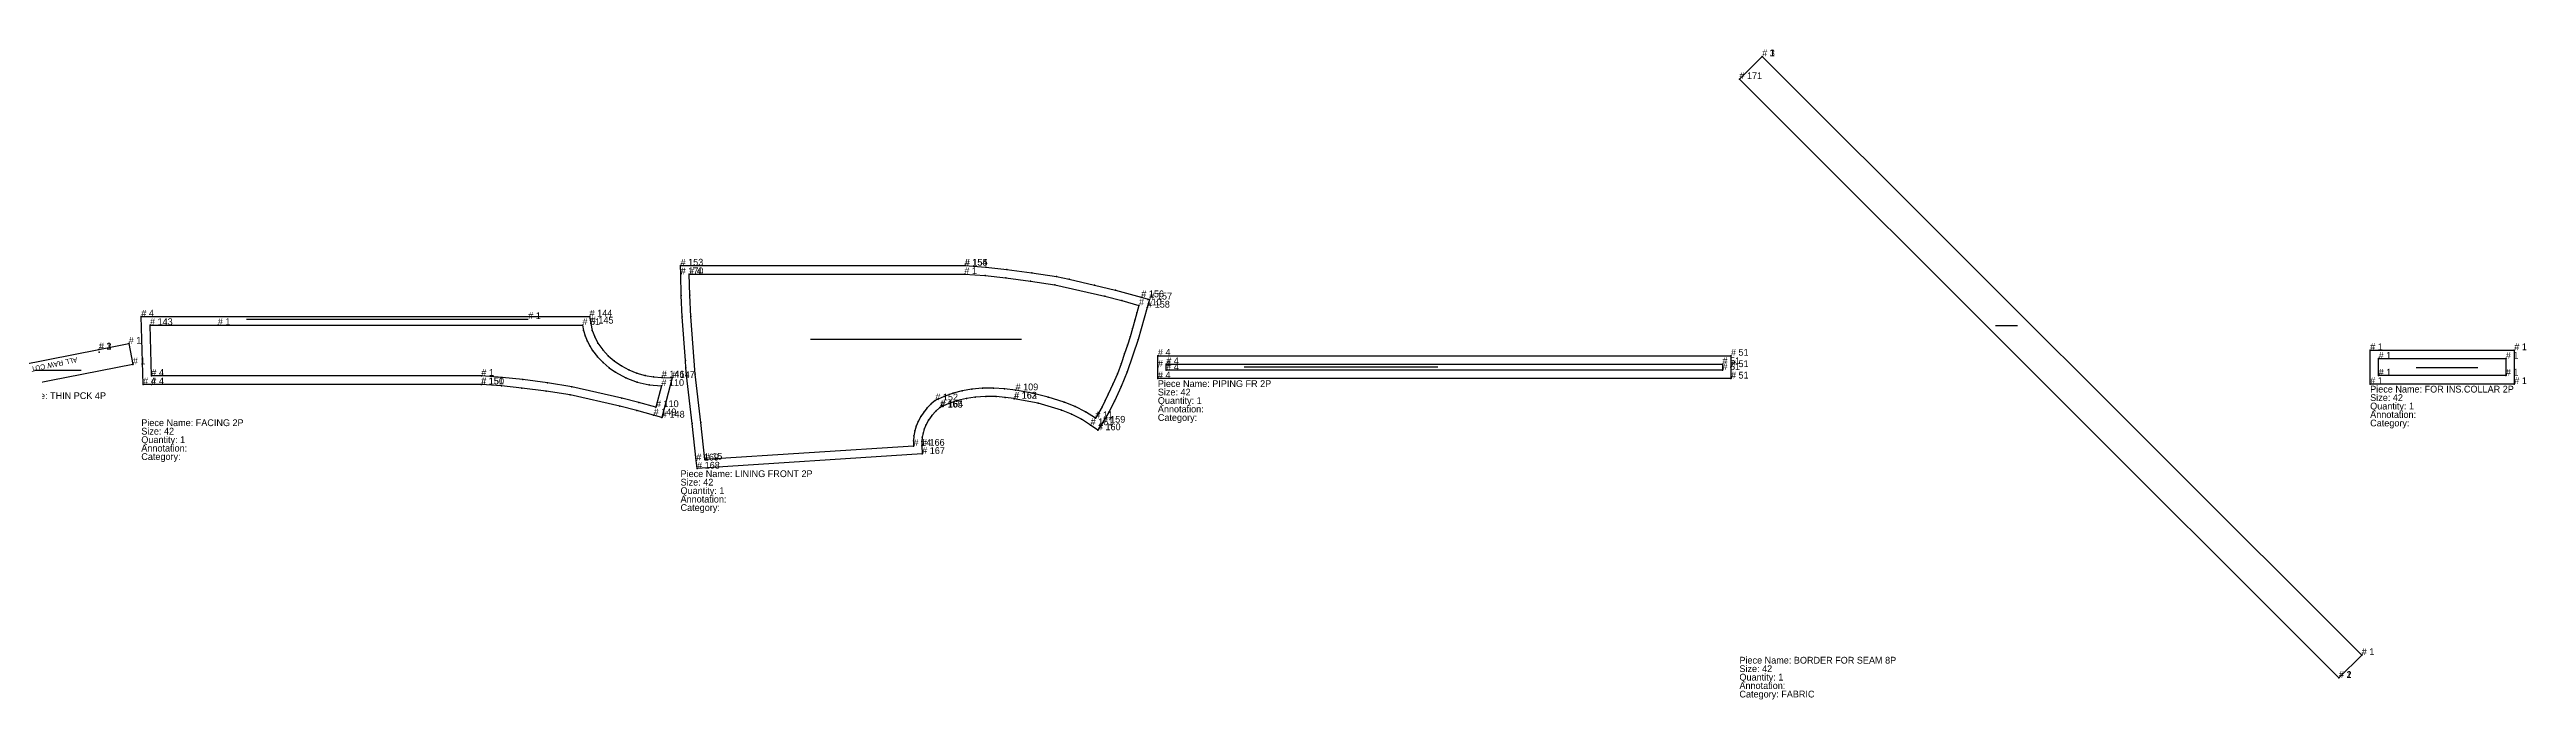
# Model space of a CAD drawing. Extents: x -10 to 5914, y -457 to 413.
# Drawn here: x 2992 to 5914, y -393 to 375 of the extents above; entities that cross this region are included whole.
import ezdxf

# ---------------------------------------------------------------- set-up
doc = ezdxf.new("R2010")
doc.units = 0

# ---------------------------------------------------------------- blocks, each defined once
blk = doc.blocks.new('THIN_PCK_4P-S_42')
at = {"layer": '1'}
blk.add_lwpolyline([(-202.4811, 210.334), (-359.466, 179.4181), (-364.2959, 203.947), (-242.5069, 227.931), (-207.311, 234.8619)], close=True, dxfattribs=at)
at = {"layer": '13'}
blk.add_point((-242.028, 224.97), dxfattribs=at)
at = {"layer": '14'}
blk.add_lwpolyline([(-202.481, 210.334), (-359.466, 179.418), (-364.296, 203.947), (-242.507, 227.931), (-207.311, 234.862)], close=True, dxfattribs=at)
at = {"layer": '2'}
for p in [(-207.311, 234.862), (-207.311, 234.8619), (-202.4811, 210.334), (-202.481, 210.334), (-364.296, 203.947), (-364.2959, 203.947), (-359.466, 179.4181), (-359.466, 179.418)]:
    blk.add_point(p, dxfattribs=at)
at = {"layer": '3'}
for p in [(-242.507, 227.931), (-242.5069, 227.931)]:
    blk.add_point(p, dxfattribs=at)
at = {"layer": '7'}
blk.add_line((-318.517, 203.628), (-263.351, 203.628), dxfattribs=at)
at = {"layer": '1'}
for s, p in [('# 3', (-242.5069, 227.931)), ('# 1', (-207.311, 234.8619)), ('# 124', (-364.2959, 203.947)), ('# 1', (-202.4811, 210.334)), ('Piece Name: THIN PCK 4P', (-364.2961, 169.4184)), ('# 142', (-359.466, 179.4181)), ('Annotation: ', (-364.2961, 139.4184)), ('Size: 42', (-364.2961, 159.4184)), ('Quantity: 1', (-364.2961, 149.4184)), ('Category: ', (-364.2961, 129.4184))]:
    blk.add_text(s, height=8, dxfattribs=at).set_placement(p)
at = {"layer": '14'}
for s, p in [('# 1', (-242.507, 227.931)), ('# 1', (-207.311, 234.862)), ('# 124', (-364.296, 203.947)), ('# 1', (-202.481, 210.334)), ('# 124', (-359.466, 179.418))]:
    blk.add_text(s, height=8, dxfattribs=at).set_placement(p)
at = {"layer": '19'}
blk.add_text('ALL RAW CUT', height=6, rotation=-167.9884, dxfattribs=at).set_placement((-268.5664, 219.0463))
at = {"layer": '2'}
for s, p in [('# 1', (-207.311, 234.862)), ('# 1', (-207.311, 234.8619)), ('# 124', (-364.296, 203.947)), ('# 124', (-364.2959, 203.947)), ('# 1', (-202.4811, 210.334)), ('# 1', (-202.481, 210.334)), ('# 142', (-359.466, 179.4181)), ('# 124', (-359.466, 179.418))]:
    blk.add_text(s, height=8, dxfattribs=at).set_placement(p)
at = {"layer": '3'}
for s, p in [('# 1', (-242.507, 227.931)), ('# 3', (-242.5069, 227.931))]:
    blk.add_text(s, height=8, dxfattribs=at).set_placement(p)
blk = doc.blocks.new('FACING_2P-S_42')
at = {"layer": '1'}
blk.add_lwpolyline([(15.856, 381.236), (17.342, 373.015), (19.124, 364.935), (21.961, 357.163), (25.8, 349.844), (31.392, 342.119), (37.821, 335.087), (44.984, 328.834), (53.394, 323.096), (62.328, 318.262), (71.736, 314.458), (81.32, 311.762), (91.114, 310.043), (101.004, 309.306), (113.201, 308.79), (101.303, 261.907), (91.476, 264.706), (71.601, 270.249), (51.656, 275.339), (-6.909, 288.655), (-35.391, 293.111), (-63.928, 296.872), (-87.826, 299.383), (-111.745, 301.212), (-112.099, 301.236), (-500.962, 301.237), (-510.695, 301.237), (-512.859, 381.237)], close=True, dxfattribs=at)
at = {"layer": '14'}
blk.add_lwpolyline([(7.502, 371.236), (8.78, 364.831), (10.64, 358.571), (13.067, 352.508), (16.041, 346.693), (19.537, 341.176), (25.288, 333.792), (31.749, 327.02), (38.856, 320.928), (46.536, 315.578), (58.792, 308.866), (71.86, 303.919), (86.067, 300.658), (100.581, 299.314), (94.215, 274.324), (74.159, 279.916), (53.984, 285.064), (-5.052, 298.484), (-33.849, 302.993), (-62.747, 306.802), (-87.219, 309.371), (-111.756, 311.236), (-500.962, 311.237), (-502.585, 371.237), (-422.61, 371.236)], close=True, dxfattribs=at)
at = {"layer": '2'}
for p in [(-512.859, 381.237), (15.856, 381.236), (-502.585, 371.237), (7.502, 371.236), (-510.695, 301.237), (-500.962, 311.237), (-112.099, 301.236), (-111.756, 311.236), (-5.052, 298.484), (100.581, 299.314), (113.201, 308.79), (-6.909, 288.655), (94.215, 274.324), (101.303, 261.907)]:
    blk.add_point(p, dxfattribs=at)
at = {"layer": '3'}
for p in [(-422.61, 371.236), (8.78, 364.831), (10.64, 358.571), (13.067, 352.508), (17.342, 373.015), (19.124, 364.935), (21.961, 357.163), (16.041, 346.693), (19.537, 341.176), (25.288, 333.792), (25.8, 349.844), (31.392, 342.119), (31.749, 327.02), (37.821, 335.087), (44.984, 328.834), (53.394, 323.096), (-500.962, 301.237), (-111.745, 301.212), (-87.826, 299.383), (-87.219, 309.371), (-63.928, 296.872), (-62.747, 306.802), (-35.391, 293.111), (-33.849, 302.993), (38.856, 320.928), (46.536, 315.578), (58.792, 308.866), (62.328, 318.262), (71.736, 314.458), (71.86, 303.919), (81.32, 311.762), (86.067, 300.658), (91.114, 310.043), (101.004, 309.306), (51.656, 275.339), (53.984, 285.064), (71.601, 270.249), (74.159, 279.916), (91.476, 264.706)]:
    blk.add_point(p, dxfattribs=at)
at = {"layer": '4'}
blk.add_point((-111.745, 301.212, 10), dxfattribs=at)
at = {"layer": '7'}
blk.add_line((-388.733, 378.236), (-56.51, 378.236), dxfattribs=at)
at = {"layer": '1'}
for s, p in [('# 4', (-512.859, 381.237)), ('# 144', (15.856, 381.236)), ('# 145', (17.342, 373.015)), ('# 4', (-510.695, 301.237)), ('# 4', (-500.962, 301.237)), ('# 151', (-112.099, 301.236)), ('# 150', (-111.745, 301.212)), ('# 146', (101.004, 309.306)), ('# 147', (113.201, 308.79)), ('# 149', (91.476, 264.706)), ('# 148', (101.303, 261.907)), ('Size: 42', (-512.8588, 241.9073)), ('Quantity: 1', (-512.8588, 231.9073)), ('Piece Name: FACING 2P', (-512.8588, 251.9073)), ('Annotation: ', (-512.8588, 221.9073)), ('Category: ', (-512.8588, 211.9073))]:
    blk.add_text(s, height=8, dxfattribs=at).set_placement(p)
at = {"layer": '14'}
for s, p in [('# 143', (-502.585, 371.237)), ('# 1', (-422.61, 371.236)), ('# 51', (7.502, 371.236)), ('# 4', (-500.962, 311.237)), ('# 1', (-111.756, 311.236)), ('# 110', (100.581, 299.314)), ('# 110', (94.215, 274.324))]:
    blk.add_text(s, height=8, dxfattribs=at).set_placement(p)
at = {"layer": '2'}
for s, p in [('# 4', (-512.859, 381.237)), ('# 144', (15.856, 381.236)), ('# 143', (-502.585, 371.237)), ('# 51', (7.502, 371.236)), ('# 4', (-510.695, 301.237)), ('# 4', (-500.962, 311.237)), ('# 151', (-112.099, 301.236)), ('# 1', (-111.756, 311.236)), ('# 110', (100.581, 299.314)), ('# 147', (113.201, 308.79)), ('# 110', (94.215, 274.324)), ('# 148', (101.303, 261.907))]:
    blk.add_text(s, height=8, dxfattribs=at).set_placement(p)
at = {"layer": '3'}
for s, p in [('# 145', (17.342, 373.015)), ('# 1', (-422.61, 371.236)), ('# 4', (-500.962, 301.237)), ('# 150', (-111.745, 301.212)), ('# 146', (101.004, 309.306)), ('# 149', (91.476, 264.706))]:
    blk.add_text(s, height=8, dxfattribs=at).set_placement(p)
at = {"layer": '4'}
blk.add_text('# 150', height=8, dxfattribs=at).set_placement((-111.745, 301.212))
at = {"layer": '7'}
blk.add_text('# 1', height=8, dxfattribs=at).set_placement((-56.51, 378.236))
blk = doc.blocks.new('LINING_FRONT_2P-S_42')
at = {"layer": '1'}
blk.add_lwpolyline([(-446.503, 321.236), (-111.412, 321.233), (-111.069, 321.21), (-86.284, 319.33), (-61.565, 316.735), (-32.329, 312.88), (-3.197, 308.314), (11.925, 305.066), (41.634, 298.311), (66.62, 292.218), (96.958, 283.901), (106.466, 281.177), (103.847, 271.639), (93.283, 234.172), (80.333, 195.756), (73.2, 178.328), (65.248, 161.264), (58.656, 148.303), (51.308, 135.751), (45.785, 126.841), (37.145, 132.779), (26.252, 139.791), (14.751, 145.763), (2.741, 150.638), (-24.728, 158.754), (-52.873, 164.111), (-53.144, 164.16), (-63.729, 165.684), (-74.391, 166.543), (-86.608, 166.632), (-98.798, 165.795), (-109.324, 164.249), (-119.674, 161.788), (-129.907, 158.346), (-139.783, 153.993), (-140.531, 153.631), (-145.536, 149.188), (-150.004, 144.206), (-153.878, 138.748), (-157.102, 132.894), (-159.011, 128.244), (-160.456, 123.442), (-161.4, 118.515), (-161.813, 113.517), (-161.758, 108.499), (-161.456, 98.838), (-426.999, 81.49), (-427.985, 91.073), (-432.619, 134.717), (-439.33, 191.847), (-440.078, 200.514), (-440.827, 209.181), (-444.456, 260.767), (-445.649, 285.891), (-446.296, 311.033)], close=True, dxfattribs=at)
at = {"layer": '14'}
blk.add_lwpolyline([(-436.298, 311.236), (-111.755, 311.239), (-87.219, 309.374), (-62.746, 306.805), (-33.848, 302.996), (-5.051, 298.487), (53.985, 285.068), (74.156, 279.906), (94.204, 274.287), (91.854, 265.628), (89.503, 256.969), (86.721, 247.036), (83.74, 237.16), (80.563, 227.345), (77.19, 217.596), (73.197, 205.402), (68.696, 193.386), (63.565, 181.247), (57.942, 169.328), (54.475, 161.924), (50.749, 154.648), (46.904, 147.761), (42.809, 141.02), (31.172, 148.498), (18.893, 154.865), (6.076, 160.067), (-12.759, 165.953), (-31.935, 170.606), (-51.373, 174.007), (-64.225, 175.818), (-77.177, 176.65), (-90.155, 176.499), (-103.085, 175.365), (-114.209, 173.465), (-125.125, 170.602), (-135.749, 166.795), (-146, 162.076), (-150.923, 157.901), (-155.436, 153.285), (-159.497, 148.267), (-163.072, 142.892), (-166.13, 137.207), (-168.424, 131.692), (-170.148, 125.973), (-171.284, 120.109), (-171.821, 114.16), (-171.753, 108.187), (-418.038, 92.097), (-422.684, 135.86), (-429.383, 192.872), (-434.47, 261.295), (-435.656, 286.255)], close=True, dxfattribs=at)
at = {"layer": '2'}
for p in [(-446.503, 321.236), (-436.298, 311.236), (-111.755, 311.239), (-111.412, 321.233), (-5.051, 298.487), (94.204, 274.287), (106.466, 281.177), (-140.531, 153.631), (42.809, 141.02), (45.785, 126.841), (-418.038, 92.097), (-171.753, 108.187), (-161.456, 98.838), (-426.999, 81.49)]:
    blk.add_point(p, dxfattribs=at)
at = {"layer": '3'}
for p in [(-446.296, 311.033), (-111.069, 321.21), (-87.219, 309.374), (-86.284, 319.33), (-62.746, 306.805), (-61.565, 316.735), (-33.848, 302.996), (-32.329, 312.88), (-3.197, 308.314), (11.925, 305.066), (41.634, 298.311), (66.62, 292.218), (-445.649, 285.891), (-435.656, 286.255), (53.985, 285.068), (74.156, 279.906), (91.854, 265.628), (96.958, 283.901), (103.847, 271.639), (-444.456, 260.767), (-434.47, 261.295), (83.74, 237.16), (86.721, 247.036), (89.503, 256.969), (93.283, 234.172), (-440.827, 209.181), (73.197, 205.402), (77.19, 217.596), (80.563, 227.345), (-440.078, 200.514), (-439.33, 191.847), (-429.383, 192.872), (-103.085, 175.365), (-90.155, 176.499), (-77.177, 176.65), (-64.225, 175.818), (63.565, 181.247), (68.696, 193.386), (73.2, 178.328), (80.333, 195.756), (-159.497, 148.267), (-155.436, 153.285), (-150.923, 157.901), (-146, 162.076), (-145.536, 149.188), (-139.783, 153.993), (-135.749, 166.795), (-129.907, 158.346), (-125.125, 170.602), (-119.674, 161.788), (-114.209, 173.465), (-109.324, 164.249), (-98.798, 165.795), (-86.608, 166.632), (-74.391, 166.543), (-63.729, 165.684), (-53.144, 164.16), (-52.873, 164.111), (-51.373, 174.007), (-31.935, 170.606), (-24.728, 158.754), (-12.759, 165.953), (2.741, 150.638), (6.076, 160.067), (18.893, 154.865), (31.172, 148.498), (46.904, 147.761), (50.749, 154.648), (54.475, 161.924), (57.942, 169.328), (58.656, 148.303), (65.248, 161.264), (-432.619, 134.717), (-422.684, 135.86), (-171.284, 120.109), (-170.148, 125.973), (-168.424, 131.692), (-166.13, 137.207), (-163.072, 142.892), (-161.4, 118.515), (-160.456, 123.442), (-159.011, 128.244), (-157.102, 132.894), (-153.878, 138.748), (-150.004, 144.206), (14.751, 145.763), (26.252, 139.791), (37.145, 132.779), (51.308, 135.751), (-427.985, 91.073), (-171.821, 114.16), (-161.813, 113.517), (-161.758, 108.499)]:
    blk.add_point(p, dxfattribs=at)
at = {"layer": '4'}
for p in [(-111.069, 321.21, 10), (-139.783, 153.993, 10), (-53.144, 164.16, 10)]:
    blk.add_point(p, dxfattribs=at)
at = {"layer": '7'}
blk.add_line((-293.085, 234.206), (-44.269, 234.206), dxfattribs=at)
at = {"layer": '1'}
for s, p in [('# 153', (-446.503, 321.236)), ('# 154', (-111.412, 321.233)), ('# 155', (-111.069, 321.21)), ('# 170', (-446.296, 311.033)), ('# 156', (96.958, 283.901)), ('# 158', (103.847, 271.639)), ('# 157', (106.466, 281.177)), ('# 165', (-140.531, 153.631)), ('# 164', (-139.783, 153.993)), ('# 163', (-53.144, 164.16)), ('# 162', (-52.873, 164.111)), ('# 161', (37.145, 132.779)), ('# 160', (45.785, 126.841)), ('# 159', (51.308, 135.751)), ('# 169', (-427.985, 91.073)), ('# 168', (-426.999, 81.49)), ('# 166', (-161.758, 108.499)), ('# 167', (-161.456, 98.838)), ('Size: 42', (-446.503, 61.49)), ('Quantity: 1', (-446.503, 51.49)), ('Piece Name: LINING FRONT 2P', (-446.503, 71.49)), ('Annotation: ', (-446.503, 41.49)), ('Category: ', (-446.503, 31.49))]:
    blk.add_text(s, height=8, dxfattribs=at).set_placement(p)
at = {"layer": '14'}
for s, p in [('# 4', (-436.298, 311.236)), ('# 1', (-111.755, 311.239)), ('# 110', (94.204, 274.287)), ('# 109', (-51.373, 174.007)), ('# 152', (-146, 162.076)), ('# 11', (42.809, 141.02)), ('# 15', (-418.038, 92.097)), ('# 14', (-171.753, 108.187))]:
    blk.add_text(s, height=8, dxfattribs=at).set_placement(p)
at = {"layer": '2'}
for s, p in [('# 153', (-446.503, 321.236)), ('# 154', (-111.412, 321.233)), ('# 4', (-436.298, 311.236)), ('# 1', (-111.755, 311.239)), ('# 110', (94.204, 274.287)), ('# 157', (106.466, 281.177)), ('# 165', (-140.531, 153.631)), ('# 11', (42.809, 141.02)), ('# 160', (45.785, 126.841)), ('# 168', (-426.999, 81.49)), ('# 15', (-418.038, 92.097)), ('# 14', (-171.753, 108.187)), ('# 167', (-161.456, 98.838))]:
    blk.add_text(s, height=8, dxfattribs=at).set_placement(p)
at = {"layer": '3'}
for s, p in [('# 155', (-111.069, 321.21)), ('# 170', (-446.296, 311.033)), ('# 156', (96.958, 283.901)), ('# 158', (103.847, 271.639)), ('# 109', (-51.373, 174.007)), ('# 152', (-146, 162.076)), ('# 164', (-139.783, 153.993)), ('# 163', (-53.144, 164.16)), ('# 162', (-52.873, 164.111)), ('# 161', (37.145, 132.779)), ('# 159', (51.308, 135.751)), ('# 169', (-427.985, 91.073)), ('# 166', (-161.758, 108.499))]:
    blk.add_text(s, height=8, dxfattribs=at).set_placement(p)
at = {"layer": '4'}
for s, p in [('# 155', (-111.069, 321.21)), ('# 164', (-139.783, 153.993)), ('# 163', (-53.144, 164.16))]:
    blk.add_text(s, height=8, dxfattribs=at).set_placement(p)
blk = doc.blocks.new('PIPING_FR_2P-S_42')
at = {"layer": '1'}
blk.add_lwpolyline([(604.063, -52.069), (604.063, -65.569), (604.063, -79.069), (-71.937, -79.069), (-71.937, -65.569), (-71.937, -52.069)], close=True, dxfattribs=at)
at = {"layer": '14'}
blk.add_lwpolyline([(594.063, -62.069), (594.063, -69.069), (-61.937, -69.069), (-61.937, -62.069)], close=True, dxfattribs=at)
at = {"layer": '2'}
for p in [(-71.937, -52.069), (604.063, -52.069), (-71.937, -79.069), (-61.937, -62.069), (-61.937, -69.069), (594.063, -62.069), (594.063, -69.069), (604.063, -79.069)]:
    blk.add_point(p, dxfattribs=at)
at = {"layer": '3'}
for p in [(-71.937, -65.569), (604.063, -65.569)]:
    blk.add_point(p, dxfattribs=at)
at = {"layer": '4'}
for p in [(-71.937, -65.569, 10), (604.063, -65.569, 10)]:
    blk.add_point(p, dxfattribs=at)
at = {"layer": '7'}
blk.add_line((29.714, -65.188), (258.135, -65.188), dxfattribs=at)
at = {"layer": '1'}
for s, p in [('# 4', (-71.937, -52.069)), ('# 4', (-71.937, -65.569)), ('# 51', (604.063, -52.069)), ('# 51', (604.063, -65.569)), ('# 4', (-71.937, -79.069)), ('Piece Name: PIPING FR 2P', (-71.9371, -89.0692)), ('# 51', (604.063, -79.069)), ('Annotation: ', (-71.9371, -119.0692)), ('Size: 42', (-71.9371, -99.0692)), ('Quantity: 1', (-71.9371, -109.0692)), ('Category: ', (-71.9371, -129.0692))]:
    blk.add_text(s, height=8, dxfattribs=at).set_placement(p)
at = {"layer": '14'}
for s, p in [('# 4', (-61.937, -62.069)), ('# 51', (594.063, -62.069)), ('# 4', (-61.937, -69.069)), ('# 51', (594.063, -69.069))]:
    blk.add_text(s, height=8, dxfattribs=at).set_placement(p)
at = {"layer": '2'}
for s, p in [('# 4', (-71.937, -52.069)), ('# 4', (-61.937, -62.069)), ('# 51', (594.063, -62.069)), ('# 51', (604.063, -52.069)), ('# 4', (-71.937, -79.069)), ('# 4', (-61.937, -69.069)), ('# 51', (594.063, -69.069)), ('# 51', (604.063, -79.069))]:
    blk.add_text(s, height=8, dxfattribs=at).set_placement(p)
at = {"layer": '3'}
for s, p in [('# 4', (-71.937, -65.569)), ('# 51', (604.063, -65.569))]:
    blk.add_text(s, height=8, dxfattribs=at).set_placement(p)
at = {"layer": '4'}
for s, p in [('# 4', (-71.937, -65.569)), ('# 51', (604.063, -65.569))]:
    blk.add_text(s, height=8, dxfattribs=at).set_placement(p)
blk = doc.blocks.new('BORDER_FOR_SEAM_8P-S_42')
at = {"layer": '1'}
blk.add_lwpolyline([(-67.1599, 61.0829), (639.9469, -646.0231), (613.0769, -672.8939), (-94.0299, 34.2131)], close=True, dxfattribs=at)
at = {"layer": '14'}
blk.add_lwpolyline([(-67.16, 61.083), (639.947, -646.023), (613.077, -672.894), (-94.03, 34.213)], close=True, dxfattribs=at)
at = {"layer": '2'}
for p in [(-67.16, 61.083), (-67.1599, 61.0829), (-94.03, 34.213), (-94.0299, 34.2131), (639.9469, -646.0231), (639.947, -646.023), (613.0769, -672.8939), (613.077, -672.894)]:
    blk.add_point(p, dxfattribs=at)
at = {"layer": '7'}
blk.add_line((207.948, -256.762), (233.959, -256.762), dxfattribs=at)
at = {"layer": '1'}
for s, p in [('# 3', (-67.1599, 61.0829)), ('# 171', (-94.0299, 34.2131)), ('# 1', (639.9469, -646.0231)), ('Size: 42', (-94.03, -666.0234)), ('Quantity: 1', (-94.03, -676.0234)), ('Piece Name: BORDER FOR SEAM 8P', (-94.03, -656.0234)), ('# 2', (613.0769, -672.8939)), ('Annotation: ', (-94.03, -686.0234)), ('Category: FABRIC', (-94.03, -696.0234))]:
    blk.add_text(s, height=8, dxfattribs=at).set_placement(p)
at = {"layer": '14'}
for p in [(-67.16, 61.083), (-94.03, 34.213), (639.947, -646.023), (613.077, -672.894)]:
    blk.add_text('# 1', height=8, dxfattribs=at).set_placement(p)
at = {"layer": '2'}
for s, p in [('# 1', (-67.16, 61.083)), ('# 3', (-67.1599, 61.0829)), ('# 1', (-94.03, 34.213)), ('# 171', (-94.0299, 34.2131)), ('# 1', (639.9469, -646.0231)), ('# 1', (639.947, -646.023)), ('# 2', (613.0769, -672.8939)), ('# 1', (613.077, -672.894))]:
    blk.add_text(s, height=8, dxfattribs=at).set_placement(p)
blk = doc.blocks.new('FOR_INS.COLLAR_2P-S_42')
at = {"layer": '1'}
blk.add_lwpolyline([(142.192, 154.522), (142.192, 114.522), (-27.808, 114.522), (-27.808, 154.522)], close=True, dxfattribs=at)
at = {"layer": '14'}
blk.add_lwpolyline([(132.192, 144.522), (132.192, 124.522), (-17.808, 124.522), (-17.808, 144.522)], close=True, dxfattribs=at)
at = {"layer": '2'}
for p in [(-27.808, 154.522), (142.192, 154.522), (-17.808, 144.522), (-17.808, 124.522), (132.192, 144.522), (132.192, 124.522), (-27.808, 114.522), (142.192, 114.522)]:
    blk.add_point(p, dxfattribs=at)
at = {"layer": '7'}
blk.add_line((26.405, 134.191), (99.111, 134.191), dxfattribs=at)
at = {"layer": '1'}
for s, p in [('# 1', (-27.808, 154.522)), ('# 1', (142.192, 154.522)), ('# 1', (-27.808, 114.522)), ('# 1', (142.192, 114.522)), ('Size: 42', (-27.8081, 94.522)), ('Quantity: 1', (-27.8081, 84.522)), ('Piece Name: FOR INS.COLLAR 2P', (-27.8081, 104.522)), ('Annotation: ', (-27.8081, 74.522)), ('Category: ', (-27.8081, 64.522))]:
    blk.add_text(s, height=8, dxfattribs=at).set_placement(p)
at = {"layer": '14'}
for p in [(-17.808, 144.522), (132.192, 144.522), (-17.808, 124.522), (132.192, 124.522)]:
    blk.add_text('# 1', height=8, dxfattribs=at).set_placement(p)
at = {"layer": '2'}
for p in [(-27.808, 154.522), (-17.808, 144.522), (132.192, 144.522), (142.192, 154.522), (-27.808, 114.522), (-17.808, 124.522), (132.192, 124.522), (142.192, 114.522)]:
    blk.add_text('# 1', height=8, dxfattribs=at).set_placement(p)

msp = doc.modelspace()

# ---------------------------------------------------------------- block references
at = {"layer": '1'}
for name, p in [('BORDER_FOR_SEAM_8P-S_42', (5079.2153, 305.905)), ('LINING_FRONT_2P-S_42', (4182.7188, -201.3644)), ('FACING_2P-S_42', (3613.0156, -321.5742)), ('THIN_PCK_4P-S_42', (3292.6375, -207.1404)), ('PIPING_FR_2P-S_42', (4371.1221, 65.5692)), ('FOR_INS.COLLAR_2P-S_42', (5756.9702, -134.522))]:
    msp.add_blockref(name, p, dxfattribs=at)

doc.saveas('drawing.dxf')
